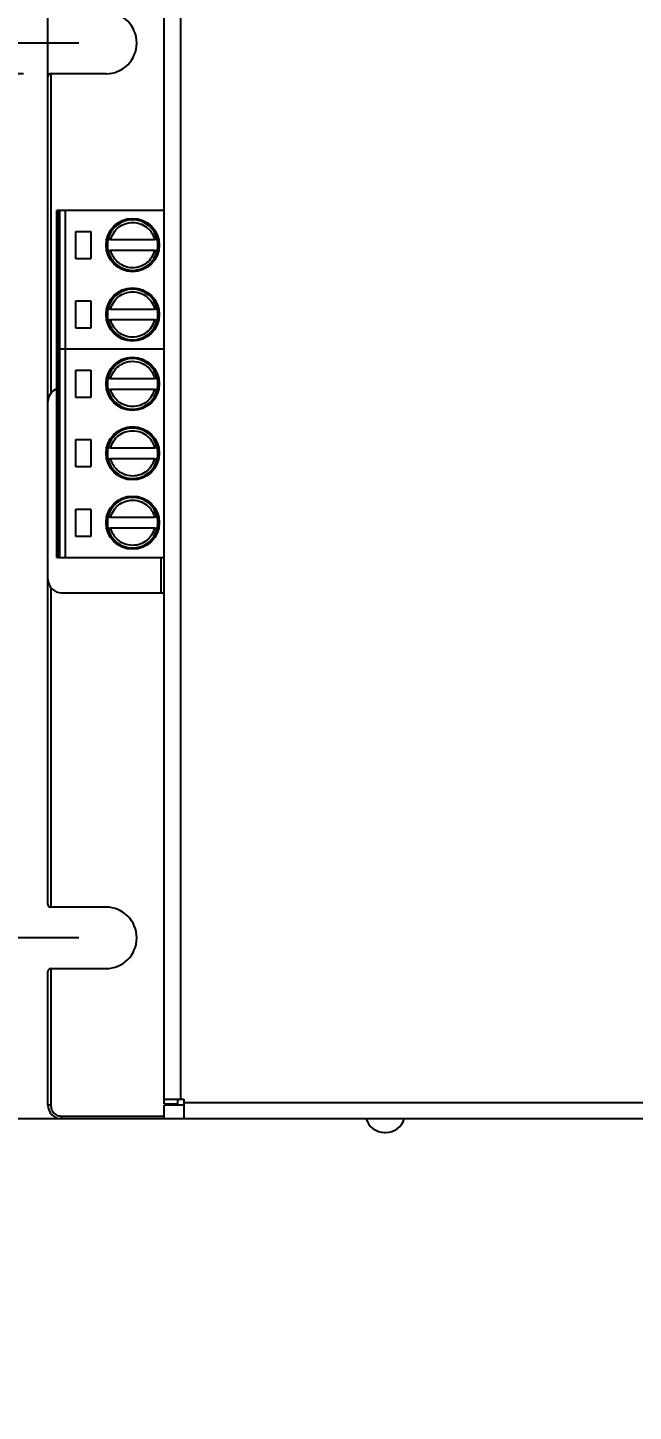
# Model space of a CAD drawing. Header units: millimetres. Extents: x 12 to 584, y 10 to 401.
# Drawn here: x 124.7 to 169, y 232.5 to 333.8 of the extents above; entities that cross this region are included whole.
import ezdxf

# ---------------------------------------------------------------- set-up
doc = ezdxf.new("R2010")
doc.units = ezdxf.units.MM
doc.header["$LTSCALE"] = 2
doc.layers.add('尺寸', color=4, linetype='Continuous')
doc.styles.add('SLDTEXTSTYLE3', font='GOTHIC.TTF', dxfattribs={"width": 0.913})
doc.dimstyles.new('SLDDIMSTYLE0', dxfattribs={"dimtxt": 7, "dimasz": 7.112, "dimexe": 0, "dimexo": 0.0625, "dimgap": 1.75, "dimtad": 1, "dimdec": 0, "dimrnd": 1e-09, "dimzin": 12, "dimdsep": 46, "dimtxsty": 'SLDTEXTSTYLE3', "dimsah": 1, "dimcen": 0.09, "dimadec": 0, "dimazin": 3, "dimtol": 1, "dimtp": 0.3, "dimtm": 0.3, "dimtfac": 1, "dimtdec": 1, "dimtofl": 0, "dimtmove": 0, "dimatfit": 3, "dimfxl": 0, "dimfrac": 2, "dimtolj": 1, "dimarcsym": 0})
doc.dimstyles.new('SLDDIMSTYLE1', dxfattribs={"dimtxt": 7, "dimasz": 7.112, "dimexe": 0, "dimexo": 0.0625, "dimgap": 1.75, "dimtad": 1, "dimdec": 1, "dimrnd": 1e-09, "dimzin": 12, "dimdsep": 46, "dimtxsty": 'SLDTEXTSTYLE3', "dimsah": 1, "dimcen": 0.09, "dimadec": 0, "dimazin": 3, "dimtol": 1, "dimtp": 0.5, "dimtm": 0.5, "dimtfac": 1, "dimtdec": 1, "dimtofl": 0, "dimtmove": 0, "dimatfit": 3, "dimfxl": 0, "dimfrac": 2, "dimtolj": 1, "dimarcsym": 0})
doc.dimstyles.new('SLDDIMSTYLE2', dxfattribs={"dimtxt": 7, "dimasz": 7.112, "dimexe": 0, "dimexo": 0.0625, "dimgap": 1.75, "dimtad": 1, "dimdec": 1, "dimrnd": 1e-09, "dimzin": 12, "dimdsep": 46, "dimtxsty": 'SLDTEXTSTYLE3', "dimsah": 1, "dimcen": 0.09, "dimadec": 0, "dimazin": 3, "dimtfac": 1, "dimtdec": 1, "dimtmove": 0, "dimatfit": 0, "dimfxl": 0, "dimfrac": 2, "dimtolj": 1, "dimtzin": 12, "dimarcsym": 0})
doc.dimstyles.new('SLDDIMSTYLE3', dxfattribs={"dimtxt": 7, "dimasz": 7.112, "dimexe": 0, "dimexo": 0.0625, "dimgap": 1.75, "dimtad": 1, "dimdec": 0, "dimrnd": 1e-09, "dimzin": 12, "dimdsep": 46, "dimtxsty": 'SLDTEXTSTYLE3', "dimsah": 1, "dimcen": 0.09, "dimadec": 0, "dimazin": 3, "dimtfac": 1, "dimtdec": 1, "dimtmove": 0, "dimatfit": 0, "dimfxl": 0, "dimfrac": 2, "dimtolj": 1, "dimtzin": 12, "dimarcsym": 0})

# ---------------------------------------------------------------- blocks, each defined once
blk = doc.blocks.new('_D')
at = {"layer": '尺寸'}
for p, q in [((126.16, 308.39), (126.16, 372.89)), ((276.16, 308.39), (276.16, 372.89)), ((126.16, 370.89), (276.16, 370.89))]:
    blk.add_line(p, q, dxfattribs=at)
for points in [[(126.16, 370.89), (133.28, 370.13), (133.28, 371.65)], [(276.16, 370.89), (269.05, 371.65), (269.05, 370.13)]]:
    blk.add_solid(points, dxfattribs=at)
at = {"layer": '尺寸', "attachment_point": 1, "style": 'SLDTEXTSTYLE3'}
for s, insert, char_height in [('150', (181.83, 379.83), 7), ('±0.3', (199.93, 377.73), 4.9)]:
    blk.add_mtext(s, dxfattribs=dict(at, insert=insert, char_height=char_height))
blk = doc.blocks.new('_D_1')
at = {"layer": '尺寸'}
for p, q in [((128.41, 332.64), (104.16, 332.64)), ((106.16, 332.64), (106.16, 267.14)), ((128.41, 267.14), (104.16, 267.14))]:
    blk.add_line(p, q, dxfattribs=at)
for points in [[(106.16, 332.64), (105.4, 325.53), (106.93, 325.53)], [(106.16, 267.14), (106.93, 274.25), (105.4, 274.25)]]:
    blk.add_solid(points, dxfattribs=at)
at = {"layer": '尺寸', "attachment_point": 1, "rotation": 90, "style": 'SLDTEXTSTYLE3'}
for s, insert, char_height in [('±0.5', (99.32, 299.73), 4.9), ('65.5', (97.22, 279.04), 7)]:
    blk.add_mtext(s, dxfattribs=dict(at, insert=insert, char_height=char_height))
blk = doc.blocks.new('_D_2')
at = {"layer": '尺寸'}
for p, q in [((118.33, 334.89), (118.33, 355.82)), ((124.36, 334.89), (116.33, 334.89)), ((118.33, 334.89), (118.33, 330.39)), ((124.36, 330.39), (116.33, 330.39)), ((118.33, 330.39), (118.33, 317.69))]:
    blk.add_line(p, q, dxfattribs=at)
for points in [[(118.33, 334.89), (119.09, 342), (117.57, 342)], [(118.33, 330.39), (117.57, 323.28), (119.09, 323.28)]]:
    blk.add_solid(points, dxfattribs=at)
at = {"layer": '尺寸', "insert": (109.39, 342.89), "char_height": 7, "attachment_point": 1, "rotation": 90, "style": 'SLDTEXTSTYLE3'}
blk.add_mtext('4.5', dxfattribs=at)
blk = doc.blocks.new('_D_3')
at = {"layer": '尺寸'}
for p, q in [((106.16, 267.14), (106.16, 279.84)), ((128.41, 267.14), (104.16, 267.14)), ((106.16, 253.89), (106.16, 267.14)), ((132.66, 253.89), (104.16, 253.89)), ((106.16, 253.89), (106.16, 232.49))]:
    blk.add_line(p, q, dxfattribs=at)
for points in [[(106.16, 267.14), (106.93, 274.25), (105.4, 274.25)], [(106.16, 253.89), (105.4, 246.78), (106.93, 246.78)]]:
    blk.add_solid(points, dxfattribs=at)
at = {"layer": '尺寸', "insert": (97.22, 232.49), "char_height": 7, "attachment_point": 1, "rotation": 90, "style": 'SLDTEXTSTYLE3'}
blk.add_mtext('13.25', dxfattribs=at)

msp = doc.modelspace()

# ---------------------------------------------------------------- linework, layer by layer
for p, q in [((134.66, 255.34), (134.66, 345.89)), ((135.86, 345.89), (135.86, 255.34)), ((126.16, 306.39), (126.16, 330.19)), ((130.41, 330.39), (126.36, 330.39)), ((126.36, 330.39), (126.36, 306.99)), ((126.81, 310.23), (126.81, 320.39)), ((126.82, 320.39), (126.81, 320.39)), ((126.82, 310.23), (126.82, 320.39)), ((126.87, 320.39), (126.82, 320.39)), ((126.87, 310.23), (126.87, 320.39)), ((126.93, 320.39), (126.87, 320.39)), ((126.93, 320.39), (126.93, 310.23)), ((127, 320.39), (126.93, 320.39)), ((127, 320.39), (127, 310.23)), ((127.41, 320.39), (127, 320.39)), ((127.41, 320.39), (127.41, 310.23)), ((134.66, 320.39), (127.41, 320.39)), ((128.2, 318.85), (129.3, 318.85)), ((128.2, 316.85), (128.2, 318.85)), ((129.3, 318.85), (129.3, 316.85)), ((130.75, 318.25), (133.97, 318.25)), ((133.97, 317.45), (130.75, 317.45)), ((129.3, 316.85), (128.2, 316.85)), ((128.2, 313.77), (129.3, 313.77)), ((128.2, 311.77), (128.2, 313.77)), ((129.3, 313.77), (129.3, 311.77)), ((130.75, 313.17), (133.97, 313.17)), ((133.97, 312.37), (130.75, 312.37)), ((129.3, 311.77), (128.2, 311.77)), ((126.81, 310.23), (126.82, 310.23)), ((126.81, 294.99), (126.81, 310.23)), ((126.82, 310.23), (126.87, 310.23)), ((126.82, 294.99), (126.82, 310.23)), ((126.87, 310.23), (126.93, 310.23)), ((126.87, 294.99), (126.87, 310.23)), ((126.93, 310.23), (127, 310.23)), ((126.93, 310.23), (126.93, 294.99)), ((127.41, 310.23), (127, 310.23)), ((127, 310.23), (127, 294.99)), ((134.66, 310.23), (127.41, 310.23)), ((127.41, 310.23), (127.41, 294.99)), ((128.2, 308.69), (129.3, 308.69)), ((128.2, 306.69), (128.2, 308.69)), ((129.3, 308.69), (129.3, 306.69)), ((130.75, 308.09), (133.97, 308.09)), ((133.97, 307.29), (130.75, 307.29)), ((126.16, 293.39), (126.16, 306.39)), ((129.3, 306.69), (128.2, 306.69)), ((128.2, 303.61), (129.3, 303.61)), ((128.2, 301.61), (128.2, 303.61)), ((129.3, 303.61), (129.3, 301.61)), ((130.75, 303.01), (133.97, 303.01)), ((133.97, 302.21), (130.75, 302.21)), ((129.3, 301.61), (128.2, 301.61)), ((128.2, 296.53), (128.2, 298.53)), ((128.2, 298.53), (129.3, 298.53)), ((129.3, 298.53), (129.3, 296.53)), ((130.75, 297.93), (133.97, 297.93)), ((133.97, 297.13), (130.75, 297.13)), ((129.3, 296.53), (128.2, 296.53)), ((126.82, 294.99), (126.81, 294.99)), ((126.82, 294.99), (126.87, 294.99)), ((126.87, 294.99), (126.93, 294.99)), ((127, 294.99), (126.93, 294.99)), ((127, 294.99), (127.41, 294.99)), ((127.41, 294.99), (134.66, 294.99)), ((134.46, 292.39), (134.46, 294.99)), ((126.16, 269.59), (126.16, 293.39)), ((126.36, 292.79), (126.36, 269.39)), ((127.16, 292.39), (134.46, 292.39)), ((134.46, 292.39), (134.66, 292.39)), ((130.41, 269.39), (126.36, 269.39)), ((126.16, 254.89), (126.16, 264.69)), ((126.36, 264.89), (126.36, 254.89)), ((126.36, 264.89), (130.41, 264.89)), ((134.66, 255.34), (135.86, 255.34)), ((134.66, 254.99), (134.66, 255.34)), ((135.66, 254.99), (135.66, 255.34)), ((135.86, 255.34), (136.11, 255.34)), ((136.11, 255.34), (136.11, 255.09)), ((126.36, 254.89), (126.16, 254.89)), ((134.66, 254.99), (135.66, 254.99)), ((134.66, 253.89), (134.66, 254.89)), ((136.11, 254.89), (134.66, 254.89)), ((136.11, 255.09), (266.21, 255.09)), ((136.11, 255.09), (136.11, 253.89)), ((127.16, 254.09), (127.16, 253.89)), ((127.16, 254.09), (134.66, 254.09)), ((134.66, 253.89), (127.16, 253.89)), ((136.11, 253.89), (134.66, 253.89)), ((266.21, 253.89), (136.11, 253.89))]:
    msp.add_line(p, q)
for centre in [(132.36, 317.85), (132.36, 312.77), (132.36, 307.69), (132.36, 302.61), (132.36, 297.53)]:
    msp.add_circle(centre, 1.95)
for centre, radius, start, end in [((130.41, 332.64), 2.25, 270, 90), ((126.36, 330.19), 0.2, 90, 180), ((132.36, 317.85), 1.85, 12.4434, 167.5566), ((132.36, 317.85), 1.85, 167.5566, 192.4434), ((132.36, 317.85), 1.85, 347.5566, 12.4434), ((132.36, 317.85), 1.85, 192.4434, 347.5566), ((132.36, 312.77), 1.85, 12.4434, 167.5566), ((132.36, 312.77), 1.85, 167.5566, 192.4434), ((132.36, 312.77), 1.85, 347.5566, 12.4434), ((132.36, 312.77), 1.85, 192.4434, 347.5566), ((132.36, 307.69), 1.85, 12.4434, 167.5566), ((132.36, 307.69), 1.85, 167.5566, 192.4434), ((132.36, 307.69), 1.85, 347.5566, 12.4434), ((127.16, 306.39), 1, 110.9074, 180), ((132.36, 307.69), 1.85, 192.4434, 347.5566), ((132.36, 302.61), 1.85, 12.4434, 167.5566), ((132.36, 302.61), 1.85, 167.5566, 192.4434), ((132.36, 302.61), 1.85, 347.5566, 12.4434), ((132.36, 302.61), 1.85, 192.4434, 347.5566), ((132.36, 297.53), 1.85, 12.4434, 167.5566), ((132.36, 297.53), 1.85, 167.5566, 192.4434), ((132.36, 297.53), 1.85, 347.5566, 12.4434), ((132.36, 297.53), 1.85, 192.4434, 347.5566), ((127.16, 293.39), 1, 180, 270), ((126.36, 269.59), 0.2, 180, 270), ((130.41, 267.14), 2.25, 270, 90), ((126.36, 264.69), 0.2, 90, 180), ((127.16, 254.89), 1, 180, 270), ((150.81, 254.3), 1.4, 197.029, 270), ((150.91, 254.3), 1.4, 270, 342.971)]:
    msp.add_arc(centre, radius, start, end)
for points, knots in [([(130.75, 318.25), (130.81, 318.42), (130.94, 318.77), (131.32, 319.18), (131.81, 319.44), (132.39, 319.54), (132.79, 319.46), (132.99, 319.38), (133, 319.38), (133.18, 319.3), (133.35, 319.19), (133.49, 319.06), (133.61, 318.95), (133.81, 318.7), (133.92, 318.4), (133.97, 318.25)], [0, 0, 0, 0, 0.124991, 0.249982, 0.374973, 0.499964, 0.645182, 0.645453, 0.647364, 0.652476, 0.780534, 0.781374, 0.787495, 0.888727, 1, 1, 1, 1]), ([(130.75, 318.25), (130.73, 318.25), (130.68, 318.25), (130.62, 318.25), (130.58, 318.25), (130.56, 318.25), (130.55, 318.25), (130.55, 318.25)], [0, 0, 0, 0, 0.222322, 0.444777, 0.663544, 0.876671, 1, 1, 1, 1]), ([(134.17, 318.25), (134.17, 318.25), (134.16, 318.25), (134.13, 318.25), (134.08, 318.25), (134.02, 318.25), (133.98, 318.25), (133.97, 318.25)], [0, 0, 0, 0, 0.207955, 0.415841, 0.625738, 0.840384, 1, 1, 1, 1]), ([(130.55, 317.45), (130.55, 317.45), (130.56, 317.45), (130.59, 317.45), (130.64, 317.45), (130.7, 317.45), (130.74, 317.45), (130.75, 317.45)], [0, 0, 0, 0, 0.207955, 0.415841, 0.625738, 0.840384, 1, 1, 1, 1]), ([(133.97, 317.45), (133.91, 317.27), (133.78, 316.93), (133.4, 316.52), (132.91, 316.25), (132.33, 316.15), (131.93, 316.23), (131.72, 316.32), (131.54, 316.4), (131.22, 316.6), (131, 316.89), (130.91, 317.05), (130.87, 317.11), (130.81, 317.25), (130.77, 317.38), (130.75, 317.45)], [0, 0, 0, 0, 0.124967, 0.249935, 0.374902, 0.499869, 0.645059, 0.646281, 0.655175, 0.780425, 0.899259, 0.899968, 0.906297, 0.949665, 1, 1, 1, 1]), ([(133.97, 317.45), (133.99, 317.45), (134.04, 317.45), (134.1, 317.45), (134.14, 317.45), (134.16, 317.45), (134.17, 317.45), (134.17, 317.45)], [0, 0, 0, 0, 0.222322, 0.444777, 0.663544, 0.876671, 1, 1, 1, 1]), ([(130.75, 313.17), (130.81, 313.34), (130.94, 313.69), (131.32, 314.1), (131.81, 314.36), (132.39, 314.46), (132.79, 314.38), (133, 314.3), (133.18, 314.22), (133.5, 314.01), (133.72, 313.73), (133.81, 313.57), (133.85, 313.5), (133.91, 313.37), (133.95, 313.24), (133.97, 313.17)], [0, 0, 0, 0, 0.1249673, 0.2499346, 0.3749018, 0.4998691, 0.6450589, 0.6462812, 0.6551752, 0.7804247, 0.8992587, 0.8999684, 0.9062974, 0.949665, 1, 1, 1, 1]), ([(130.75, 313.17), (130.73, 313.17), (130.68, 313.17), (130.62, 313.17), (130.58, 313.17), (130.56, 313.17), (130.55, 313.17), (130.55, 313.17)], [0, 0, 0, 0, 0.222322, 0.444777, 0.663544, 0.876671, 1, 1, 1, 1]), ([(134.17, 313.17), (134.17, 313.17), (134.16, 313.17), (134.13, 313.17), (134.08, 313.17), (134.02, 313.17), (133.98, 313.17), (133.97, 313.17)], [0, 0, 0, 0, 0.207955, 0.415841, 0.625738, 0.840384, 1, 1, 1, 1]), ([(130.55, 312.37), (130.55, 312.37), (130.56, 312.37), (130.59, 312.37), (130.64, 312.37), (130.7, 312.37), (130.74, 312.37), (130.75, 312.37)], [0, 0, 0, 0, 0.207955, 0.415841, 0.625738, 0.840384, 1, 1, 1, 1]), ([(133.97, 312.37), (133.91, 312.19), (133.78, 311.85), (133.4, 311.44), (132.91, 311.17), (132.33, 311.07), (131.93, 311.15), (131.72, 311.24), (131.54, 311.32), (131.22, 311.52), (131, 311.81), (130.91, 311.97), (130.87, 312.03), (130.81, 312.17), (130.77, 312.3), (130.75, 312.37)], [0, 0, 0, 0, 0.124967, 0.249935, 0.374902, 0.499869, 0.645059, 0.646281, 0.655175, 0.780425, 0.899259, 0.899968, 0.906297, 0.949665, 1, 1, 1, 1]), ([(133.97, 312.37), (133.99, 312.37), (134.04, 312.37), (134.1, 312.37), (134.14, 312.37), (134.16, 312.37), (134.17, 312.37), (134.17, 312.37)], [0, 0, 0, 0, 0.222322, 0.444777, 0.663544, 0.876671, 1, 1, 1, 1]), ([(130.75, 308.09), (130.81, 308.26), (130.94, 308.61), (131.32, 309.02), (131.81, 309.28), (132.39, 309.38), (132.79, 309.3), (132.99, 309.22), (133, 309.22), (133.18, 309.14), (133.35, 309.03), (133.49, 308.9), (133.61, 308.79), (133.81, 308.54), (133.92, 308.24), (133.97, 308.09)], [0, 0, 0, 0, 0.1249911, 0.2499822, 0.3749733, 0.4999644, 0.6451818, 0.6454527, 0.647364, 0.6524756, 0.7805341, 0.7813738, 0.7874954, 0.8887271, 1, 1, 1, 1]), ([(130.75, 308.09), (130.73, 308.09), (130.68, 308.09), (130.62, 308.09), (130.58, 308.09), (130.56, 308.09), (130.55, 308.09), (130.55, 308.09)], [0, 0, 0, 0, 0.2223218, 0.4447767, 0.6635444, 0.8766715, 1, 1, 1, 1]), ([(134.17, 308.09), (134.17, 308.09), (134.16, 308.09), (134.13, 308.09), (134.08, 308.09), (134.02, 308.09), (133.98, 308.09), (133.97, 308.09)], [0, 0, 0, 0, 0.207955, 0.415841, 0.625738, 0.840384, 1, 1, 1, 1]), ([(130.55, 307.29), (130.55, 307.29), (130.56, 307.29), (130.59, 307.29), (130.64, 307.29), (130.7, 307.29), (130.74, 307.29), (130.75, 307.29)], [0, 0, 0, 0, 0.207955, 0.415841, 0.625738, 0.840384, 1, 1, 1, 1]), ([(133.97, 307.29), (133.91, 307.11), (133.78, 306.77), (133.4, 306.36), (132.91, 306.09), (132.33, 305.99), (131.93, 306.07), (131.72, 306.16), (131.54, 306.24), (131.22, 306.44), (131, 306.73), (130.91, 306.89), (130.87, 306.95), (130.81, 307.09), (130.77, 307.22), (130.75, 307.29)], [0, 0, 0, 0, 0.124967, 0.249935, 0.374902, 0.499869, 0.645059, 0.646281, 0.655175, 0.780425, 0.899259, 0.899968, 0.906297, 0.949665, 1, 1, 1, 1]), ([(133.97, 307.29), (133.99, 307.29), (134.04, 307.29), (134.1, 307.29), (134.14, 307.29), (134.16, 307.29), (134.17, 307.29), (134.17, 307.29)], [0, 0, 0, 0, 0.222322, 0.444777, 0.663544, 0.876671, 1, 1, 1, 1]), ([(130.75, 303.01), (130.81, 303.18), (130.94, 303.53), (131.32, 303.94), (131.81, 304.2), (132.39, 304.3), (132.79, 304.22), (133, 304.14), (133.18, 304.06), (133.5, 303.85), (133.72, 303.57), (133.81, 303.41), (133.85, 303.34), (133.91, 303.21), (133.95, 303.08), (133.97, 303.01)], [0, 0, 0, 0, 0.124967, 0.249935, 0.374902, 0.499869, 0.645059, 0.646281, 0.655175, 0.780425, 0.899259, 0.899968, 0.906297, 0.949665, 1, 1, 1, 1]), ([(130.75, 303.01), (130.73, 303.01), (130.68, 303.01), (130.62, 303.01), (130.58, 303.01), (130.56, 303.01), (130.55, 303.01), (130.55, 303.01)], [0, 0, 0, 0, 0.222322, 0.444777, 0.663544, 0.876671, 1, 1, 1, 1]), ([(134.17, 303.01), (134.17, 303.01), (134.16, 303.01), (134.13, 303.01), (134.08, 303.01), (134.02, 303.01), (133.98, 303.01), (133.97, 303.01)], [0, 0, 0, 0, 0.207955, 0.415841, 0.625738, 0.840384, 1, 1, 1, 1]), ([(130.55, 302.21), (130.55, 302.21), (130.56, 302.21), (130.59, 302.21), (130.64, 302.21), (130.7, 302.21), (130.74, 302.21), (130.75, 302.21)], [0, 0, 0, 0, 0.207955, 0.415841, 0.625738, 0.840384, 1, 1, 1, 1]), ([(133.97, 302.21), (133.91, 302.03), (133.78, 301.69), (133.4, 301.28), (132.91, 301.01), (132.33, 300.91), (131.93, 300.99), (131.73, 301.07), (131.72, 301.08), (131.54, 301.15), (131.37, 301.26), (131.23, 301.4), (131.11, 301.51), (130.91, 301.76), (130.8, 302.05), (130.75, 302.21)], [0, 0, 0, 0, 0.124991, 0.249982, 0.374973, 0.499964, 0.645182, 0.645453, 0.647364, 0.652476, 0.780534, 0.781374, 0.787495, 0.888727, 1, 1, 1, 1]), ([(133.97, 302.21), (133.99, 302.21), (134.04, 302.21), (134.1, 302.21), (134.14, 302.21), (134.16, 302.21), (134.17, 302.21), (134.17, 302.21)], [0, 0, 0, 0, 0.222322, 0.444777, 0.663544, 0.876671, 1, 1, 1, 1]), ([(130.75, 297.93), (130.81, 298.1), (130.94, 298.45), (131.32, 298.86), (131.81, 299.12), (132.39, 299.22), (132.79, 299.14), (132.99, 299.06), (133, 299.06), (133.18, 298.98), (133.35, 298.87), (133.49, 298.74), (133.61, 298.63), (133.81, 298.38), (133.92, 298.08), (133.97, 297.93)], [0, 0, 0, 0, 0.124991, 0.249982, 0.374973, 0.499964, 0.645182, 0.645453, 0.647364, 0.652476, 0.780534, 0.781374, 0.787495, 0.888727, 1, 1, 1, 1]), ([(130.75, 297.93), (130.73, 297.93), (130.68, 297.93), (130.62, 297.93), (130.58, 297.93), (130.56, 297.93), (130.55, 297.93), (130.55, 297.93)], [0, 0, 0, 0, 0.222322, 0.444777, 0.663544, 0.876671, 1, 1, 1, 1]), ([(134.17, 297.93), (134.17, 297.93), (134.16, 297.93), (134.13, 297.93), (134.08, 297.93), (134.02, 297.93), (133.98, 297.93), (133.97, 297.93)], [0, 0, 0, 0, 0.207955, 0.415841, 0.625738, 0.840384, 1, 1, 1, 1]), ([(130.55, 297.13), (130.55, 297.13), (130.56, 297.13), (130.59, 297.13), (130.64, 297.13), (130.7, 297.13), (130.74, 297.13), (130.75, 297.13)], [0, 0, 0, 0, 0.207955, 0.415841, 0.625738, 0.840384, 1, 1, 1, 1]), ([(133.97, 297.13), (133.91, 296.95), (133.78, 296.61), (133.4, 296.2), (132.91, 295.93), (132.33, 295.83), (131.93, 295.91), (131.73, 295.99), (131.72, 296), (131.54, 296.07), (131.37, 296.18), (131.23, 296.32), (131.11, 296.43), (130.91, 296.68), (130.8, 296.97), (130.75, 297.13)], [0, 0, 0, 0, 0.124991, 0.249982, 0.374973, 0.499964, 0.645182, 0.645453, 0.647364, 0.652476, 0.780534, 0.781374, 0.787495, 0.888727, 1, 1, 1, 1]), ([(133.97, 297.13), (133.99, 297.13), (134.04, 297.13), (134.1, 297.13), (134.14, 297.13), (134.16, 297.13), (134.17, 297.13), (134.17, 297.13)], [0, 0, 0, 0, 0.222322, 0.444777, 0.663544, 0.876671, 1, 1, 1, 1]), ([(126.36, 254.89), (126.38, 254.79), (126.39, 254.63), (126.49, 254.44), (126.59, 254.32), (126.72, 254.21), (126.91, 254.11), (127.06, 254.1), (127.16, 254.09)], [0, 0, 0, 0, 0.239443, 0.369507, 0.5, 0.630064, 0.760557, 1, 1, 1, 1]), ([(150.81, 252.9), (150.82, 252.9), (150.82, 252.9), (150.82, 252.9), (150.83, 252.9), (150.84, 252.9), (150.85, 252.9), (150.87, 252.9), (150.88, 252.9), (150.89, 252.9), (150.9, 252.9), (150.91, 252.9), (150.91, 252.9), (150.91, 252.9)], [0, 0, 0, 0, 0.127605, 0.188336, 0.250306, 0.377889, 0.438613, 0.500531, 0.628136, 0.688868, 0.750837, 0.875638, 1, 1, 1, 1])]:
    msp.add_open_spline(points, degree=3, knots=knots)

# ---------------------------------------------------------------- dimensions: what is measured, and where the dimension line sits
at = {"layer": '尺寸'}
dim = msp.add_linear_dim(base=(276.16, 370.89), p1=(126.16, 306.39), p2=(276.16, 306.39), dimstyle='SLDDIMSTYLE0', dxfattribs=at)
dim.commit()
dim.dimension.update_dxf_attribs({"geometry": '_D', "text_midpoint": (197.2, 370.89), "dimtype": 160})
for base, p1, p2, dimstyle, picture, middle in [((118.33, 330.39), (126.36, 334.89), (126.36, 330.39), 'SLDDIMSTYLE2', '_D_2', (118.33, 349.35)), ((106.16, 267.14), (130.41, 332.64), (130.41, 267.14), 'SLDDIMSTYLE1', '_D_1', (106.16, 295.7)), ((106.16, 267.14), (134.66, 253.89), (130.41, 267.14), 'SLDDIMSTYLE3', '_D_3', (106.16, 244.12))]:
    dim = msp.add_linear_dim(base=base, p1=p1, p2=p2, angle=90, dimstyle=dimstyle, dxfattribs=at)
    dim.commit()
    dim.dimension.update_dxf_attribs({"geometry": picture, "text_midpoint": middle, "dimtype": 160})

doc.saveas('drawing.dxf')
